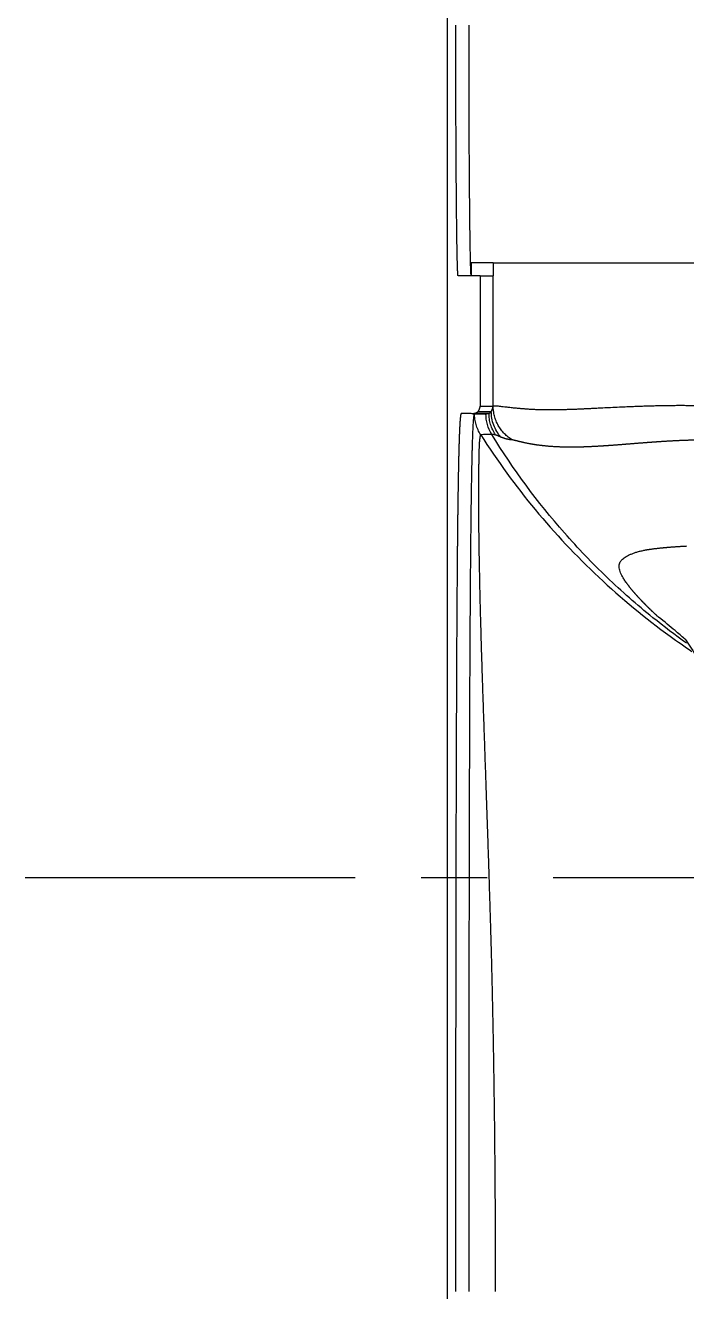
# Model space of a CAD drawing. Extents: x 0 to 1354, y 0 to 992.
# Drawn here: x 298.12 to 323.18, y 348.17 to 396.17 of the extents above; entities that cross this region are included whole.
import ezdxf

# ---------------------------------------------------------------- set-up
doc = ezdxf.new("R2010")
doc.units = 0
doc.header["$LTSCALE"] = 10
doc.header["$MEASUREMENT"] = 0
doc.linetypes.add('CENTER', pattern=[2, 1.25, -0.25, 0.25, -0.25])
doc.layers.add('1', color=7, linetype='CONTINUOUS')
doc.layers.add('W', color=7, linetype='CONTINUOUS')

msp = doc.modelspace()

# ---------------------------------------------------------------- linework, layer by layer
at = {"layer": '1', "color": 7, "linetype": 'Continuous', "lineweight": -3}
for p, q in [((314.115, 281.168), (314.115, 421.168)), ((315.849, 387.168), (315.019, 387.168)), ((315.019, 387.168), (315.019, 386.668)), ((315.849, 387.168), (323.791, 387.168)), ((315.849, 387.168), (315.849, 386.668)), ((315.349, 386.668), (314.519, 386.668)), ((315.349, 386.668), (315.849, 386.668)), ((315.349, 386.668), (315.349, 381.734)), ((315.081, 381.447), (315.581, 381.447))]:
    msp.add_line(p, q, dxfattribs=at)
for points, degree, knots in [([(314.519, 386.668), (314.51, 386.668), (314.494, 387.017), (314.478, 387.704), (314.471, 388.204), (314.464, 388.711), (314.458, 389.36), (314.452, 390.011), (314.447, 390.779), (314.442, 391.563), (314.438, 392.437), (314.435, 393.314), (314.433, 394.248), (314.431, 395.198), (314.431, 396.168)], 2, [0, 0, 0, 0.125, 0.25, 0.375, 0.375, 0.5, 0.5, 0.625, 0.625, 0.75, 0.75, 0.875, 0.875, 1, 1, 1]), ([(314.995, 387.036), (314.995, 387.043), (314.994, 387.05), (314.991, 387.144), (314.989, 387.245), (314.981, 387.59), (314.976, 387.871), (314.969, 388.371), (314.966, 388.55), (314.962, 388.936), (314.96, 389.143), (314.954, 389.792), (314.95, 390.265), (314.943, 391.294), (314.94, 391.856), (314.936, 393.017), (314.934, 393.62), (314.932, 394.561), (314.932, 394.881), (314.931, 395.522), (314.931, 395.844), (314.931, 396.168)], 3, [0, 0, 0, 0, 0.006607, 0.006607, 0.083022, 0.083022, 0.235851, 0.235851, 0.312266, 0.312266, 0.388681, 0.388681, 0.541511, 0.541511, 0.694341, 0.694341, 0.84717, 0.84717, 0.923585, 0.923585, 1, 1, 1, 1]), ([(315.019, 386.668), (315.013, 386.668), (315.008, 386.726), (315, 386.894), (314.997, 386.959), (314.995, 387.036)], 3, [0, 0, 0, 0, 0.68645, 0.68645, 1, 1, 1, 1]), ([(315.349, 381.734), (315.332, 381.659), (315.312, 381.608), (315.296, 381.565), (315.276, 381.534)], 2, [0, 0, 0, 0.5, 0.5, 1, 1, 1]), ([(315.776, 381.534), (315.796, 381.565), (315.812, 381.608), (315.832, 381.659), (315.849, 381.734)], 2, [0, 0, 0, 0.5, 0.5, 1, 1, 1]), ([(315.849, 381.734), (315.849, 381.734), (315.849, 381.735), (315.85, 381.737), (315.851, 381.738), (315.852, 381.74), (315.854, 381.741), (315.856, 381.742), (315.858, 381.743), (315.86, 381.744), (315.863, 381.745), (315.866, 381.746), (315.87, 381.747), (315.873, 381.747), (315.877, 381.748), (315.881, 381.749), (315.886, 381.749), (315.891, 381.749), (315.896, 381.75), (315.902, 381.75), (315.908, 381.75), (315.914, 381.75), (315.92, 381.75), (315.927, 381.749), (315.935, 381.749), (315.942, 381.749), (315.95, 381.748), (315.959, 381.748), (315.967, 381.747), (315.977, 381.747), (315.986, 381.746), (315.996, 381.745), (316.023, 381.742), (316.076, 381.736), (316.168, 381.725), (316.288, 381.711), (316.411, 381.696), (316.52, 381.684), (316.599, 381.675), (316.675, 381.668), (316.749, 381.661), (316.818, 381.654), (316.883, 381.649), (316.942, 381.644), (316.996, 381.639), (317.043, 381.636), (317.083, 381.633), (317.116, 381.63), (317.157, 381.627), (317.211, 381.624), (317.278, 381.62), (317.347, 381.617), (317.415, 381.613), (317.484, 381.611), (317.553, 381.608), (317.622, 381.606), (317.691, 381.604), (317.759, 381.603), (317.828, 381.601), (317.896, 381.601), (317.964, 381.6), (318.031, 381.6), (318.115, 381.6), (318.219, 381.601), (318.346, 381.604), (318.481, 381.607), (318.624, 381.611), (318.774, 381.616), (318.933, 381.621), (319.101, 381.628), (319.236, 381.634), (319.349, 381.64), (319.449, 381.645), (319.593, 381.652), (319.783, 381.661), (320.021, 381.673), (320.309, 381.687), (320.592, 381.7), (320.849, 381.711), (321.058, 381.72), (321.26, 381.728), (321.454, 381.735), (321.64, 381.742), (321.818, 381.747), (321.988, 381.752), (322.134, 381.755), (322.259, 381.757), (322.366, 381.759), (322.473, 381.761), (322.579, 381.762), (322.684, 381.763), (322.789, 381.764), (322.892, 381.764), (322.995, 381.764), (323.098, 381.764), (323.199, 381.763), (323.3, 381.762), (323.4, 381.761), (323.499, 381.76), (323.597, 381.758), (323.694, 381.756), (323.759, 381.754), (323.791, 381.754)], 3, [0, 0, 0, 0, 0.003699, 0.007421, 0.011166, 0.014935, 0.018726, 0.022541, 0.026379, 0.030241, 0.034125, 0.038033, 0.041964, 0.045919, 0.049897, 0.053898, 0.057922, 0.06197, 0.066041, 0.070136, 0.074253, 0.078395, 0.082559, 0.086747, 0.090959, 0.095194, 0.099452, 0.103733, 0.108039, 0.112367, 0.116719, 0.121095, 0.125494, 0.151559, 0.181026, 0.213895, 0.250167, 0.267123, 0.282885, 0.297453, 0.310827, 0.323006, 0.333992, 0.343783, 0.352381, 0.359784, 0.365993, 0.371008, 0.374828, 0.384863, 0.394731, 0.404432, 0.413967, 0.423336, 0.432538, 0.441574, 0.450443, 0.459147, 0.467684, 0.476055, 0.484261, 0.4923, 0.500173, 0.514009, 0.528366, 0.543245, 0.558645, 0.574568, 0.591013, 0.60798, 0.62547, 0.631152, 0.640871, 0.654626, 0.672417, 0.694244, 0.720108, 0.750006, 0.768427, 0.786032, 0.802824, 0.818801, 0.833963, 0.848311, 0.861846, 0.874566, 0.883048, 0.891445, 0.899755, 0.90798, 0.916119, 0.924172, 0.93214, 0.940021, 0.947818, 0.955528, 0.963154, 0.970693, 0.978148, 0.985517, 0.992801, 1, 1, 1, 1]), ([(316.571, 380.452), (316.518, 380.484), (316.467, 380.52), (316.368, 380.598), (316.32, 380.641), (316.23, 380.733), (316.188, 380.782), (316.11, 380.886), (316.074, 380.941), (316.009, 381.055), (315.981, 381.115), (315.932, 381.236), (315.912, 381.297), (315.88, 381.422), (315.868, 381.485), (315.852, 381.61), (315.849, 381.672), (315.849, 381.734)], 3, [0, 0, 0, 0, 0.125, 0.125, 0.25, 0.25, 0.375, 0.375, 0.5, 0.5, 0.625, 0.625, 0.75, 0.75, 0.875, 0.875, 1, 1, 1, 1]), ([(314.639, 381.455), (314.632, 381.456), (314.618, 381.419), (314.612, 381.378), (314.598, 381.291), (314.586, 381.098), (314.572, 380.887), (314.56, 380.543), (314.547, 380.172), (314.535, 379.64), (314.529, 379.363), (314.523, 379.033), (314.517, 378.698), (314.511, 378.311), (314.505, 377.918), (314.5, 377.475), (314.495, 377.024), (314.485, 376.027), (314.481, 375.463), (314.476, 374.913), (314.472, 374.304), (314.468, 373.71), (314.464, 373.063), (314.461, 372.433), (314.458, 371.758), (314.452, 370.466), (314.447, 369.018), (314.442, 367.667), (314.438, 366.158), (314.435, 364.772), (314.432, 363.214), (314.43, 361.822), (314.428, 360.225), (314.426, 358.766), (314.425, 357.222), (314.424, 355.765), (314.423, 354.21), (314.423, 352.761), (314.422, 351.191), (314.422, 349.758), (314.422, 348.168)], 2, [0, 0, 0, 0.03125, 0.0625, 0.0625, 0.125, 0.125, 0.1875, 0.1875, 0.25, 0.25, 0.28125, 0.28125, 0.3125, 0.3125, 0.34375, 0.34375, 0.375, 0.40625, 0.40625, 0.4375, 0.4375, 0.46875, 0.46875, 0.5, 0.5, 0.5625, 0.5625, 0.625, 0.625, 0.6875, 0.6875, 0.75, 0.75, 0.8125, 0.8125, 0.875, 0.875, 0.9375, 0.9375, 1, 1, 1]), ([(315.139, 381.455), (315.138, 381.455), (315.137, 381.455), (315.136, 381.455), (315.135, 381.454), (315.134, 381.453), (315.133, 381.452), (315.131, 381.451), (315.13, 381.449), (315.129, 381.446), (315.127, 381.443), (315.126, 381.44), (315.125, 381.436), (315.122, 381.427), (315.116, 381.405), (315.108, 381.356), (315.1, 381.286), (315.093, 381.199), (315.086, 381.099), (315.078, 380.976), (315.071, 380.828), (315.064, 380.654), (315.057, 380.466), (315.052, 380.314), (315.048, 380.186), (315.045, 380.063), (315.041, 379.921), (315.038, 379.781), (315.035, 379.662), (315.033, 379.558), (315.031, 379.455), (315.028, 379.318), (315.025, 379.143), (315.021, 378.913), (315.016, 378.631), (315.011, 378.306), (315.006, 377.962), (315.002, 377.639), (314.999, 377.343), (314.996, 377.079), (314.993, 376.844), (314.991, 376.63), (314.989, 376.431), (314.987, 376.194), (314.983, 375.819), (314.98, 375.409), (314.976, 374.921), (314.973, 374.475), (314.97, 373.988), (314.967, 373.457), (314.963, 372.885), (314.96, 372.294), (314.958, 371.846), (314.956, 371.445), (314.954, 370.931), (314.951, 370.304), (314.949, 369.667), (314.947, 369.132), (314.945, 368.596), (314.944, 368.056), (314.942, 367.509), (314.941, 367.048), (314.94, 366.586), (314.938, 366.035), (314.937, 365.484), (314.936, 364.984), (314.935, 364.588), (314.934, 364.074), (314.933, 363.441), (314.932, 362.689), (314.93, 361.816), (314.929, 360.824), (314.927, 359.711), (314.927, 358.811), (314.926, 358.163), (314.926, 357.808), (314.925, 357.453), (314.925, 357.097), (314.925, 356.742), (314.924, 356.386), (314.924, 356.03), (314.924, 355.674), (314.924, 355.318), (314.924, 354.962), (314.923, 354.605), (314.923, 354.249), (314.923, 353.892), (314.923, 353.535), (314.923, 353.178), (314.923, 352.821), (314.923, 352.463), (314.922, 352.106), (314.922, 351.748), (314.922, 351.391), (314.922, 351.033), (314.922, 350.675), (314.922, 350.317), (314.922, 349.959), (314.922, 349.601), (314.922, 349.243), (314.922, 348.884), (314.922, 348.526), (314.922, 348.287), (314.922, 348.168)], 3, [0, 0, 0, 0, 0.002724, 0.005498, 0.00832, 0.011192, 0.014112, 0.017082, 0.0201, 0.023167, 0.026283, 0.029448, 0.032661, 0.035924, 0.050811, 0.071873, 0.092784, 0.10776, 0.126223, 0.143532, 0.159326, 0.179178, 0.196428, 0.208289, 0.214739, 0.224509, 0.233696, 0.2423, 0.250319, 0.254319, 0.259894, 0.267041, 0.275756, 0.286034, 0.299616, 0.313074, 0.326413, 0.339641, 0.34854, 0.357446, 0.366361, 0.371557, 0.377743, 0.384908, 0.393047, 0.410973, 0.419828, 0.433217, 0.446691, 0.457656, 0.473579, 0.489131, 0.500411, 0.505341, 0.517268, 0.536152, 0.548286, 0.560216, 0.571949, 0.583855, 0.595769, 0.607693, 0.613813, 0.625664, 0.643251, 0.649178, 0.657591, 0.668489, 0.68187, 0.697727, 0.716052, 0.736828, 0.760032, 0.785685, 0.793064, 0.800442, 0.807821, 0.815199, 0.822578, 0.829957, 0.837336, 0.844716, 0.852097, 0.859479, 0.866862, 0.874246, 0.881631, 0.889017, 0.896405, 0.903795, 0.911185, 0.918578, 0.925971, 0.933367, 0.940764, 0.948163, 0.955563, 0.962965, 0.970369, 0.977774, 0.985181, 0.99259, 1, 1, 1, 1]), ([(315.188, 381.464), (315.161, 381.454), (315.13, 381.45), (315.107, 381.447), (315.081, 381.447)], 2, [0, 0, 0, 0.541301, 0.541301, 1, 1, 1]), ([(315.373, 380.651), (315.335, 380.71), (315.301, 380.772), (315.243, 380.901), (315.218, 380.968), (315.178, 381.105), (315.163, 381.175), (315.143, 381.315), (315.139, 381.386), (315.139, 381.455)], 3, [0, 0, 0, 0, 0.25, 0.25, 0.5, 0.5, 0.75, 0.75, 1, 1, 1, 1]), ([(315.276, 381.534), (315.256, 381.504), (315.232, 381.487), (315.222, 381.479), (315.21, 381.474), (315.201, 381.469), (315.188, 381.464)], 2, [0, 0, 0, 0.5, 0.5, 0.75, 0.75, 1, 1, 1]), ([(315.793, 380.663), (315.721, 380.78), (315.666, 380.907), (315.591, 381.172), (315.572, 381.309), (315.572, 381.447)], 3, [0, 0, 0, 0, 0.5, 0.5, 1, 1, 1, 1]), ([(315.581, 381.447), (315.607, 381.447), (315.63, 381.45), (315.661, 381.454), (315.688, 381.464)], 2, [0, 0, 0, 0.458699, 0.458699, 1, 1, 1]), ([(315.688, 381.464), (315.701, 381.469), (315.71, 381.474), (315.722, 381.479), (315.732, 381.487), (315.756, 381.504), (315.776, 381.534)], 2, [0, 0, 0, 0.25, 0.25, 0.5, 0.5, 1, 1, 1]), ([(315.935, 380.64), (315.896, 380.7), (315.86, 380.763), (315.799, 380.895), (315.772, 380.964), (315.73, 381.104), (315.715, 381.176), (315.694, 381.32), (315.688, 381.393), (315.688, 381.464)], 3, [0, 0, 0, 0, 0.25, 0.25, 0.5, 0.5, 0.75, 0.75, 1, 1, 1, 1]), ([(316.135, 380.561), (316.079, 380.626), (316.027, 380.698), (315.938, 380.851), (315.899, 380.932), (315.837, 381.099), (315.814, 381.186), (315.783, 381.36), (315.776, 381.448), (315.776, 381.534)], 3, [0, 0, 0, 0, 0.25, 0.25, 0.5, 0.5, 0.75, 0.75, 1, 1, 1, 1]), ([(315.373, 380.651), (315.372, 380.651), (315.372, 380.651), (315.371, 380.651), (315.371, 380.651), (315.37, 380.65), (315.369, 380.65), (315.369, 380.649), (315.368, 380.649), (315.368, 380.648), (315.367, 380.647), (315.366, 380.647), (315.366, 380.646), (315.365, 380.645), (315.364, 380.644), (315.364, 380.642), (315.363, 380.641), (315.362, 380.64), (315.362, 380.638), (315.361, 380.637), (315.36, 380.635), (315.36, 380.633), (315.359, 380.631), (315.358, 380.629), (315.358, 380.627), (315.357, 380.625), (315.356, 380.623), (315.356, 380.62), (315.355, 380.618), (315.354, 380.615), (315.354, 380.613), (315.353, 380.61), (315.352, 380.607), (315.352, 380.604), (315.351, 380.601), (315.35, 380.597), (315.35, 380.594), (315.349, 380.591), (315.348, 380.587), (315.348, 380.583), (315.347, 380.579), (315.346, 380.576), (315.346, 380.571), (315.345, 380.567), (315.344, 380.563), (315.343, 380.559), (315.343, 380.554), (315.342, 380.549), (315.341, 380.545), (315.341, 380.54), (315.34, 380.535), (315.339, 380.53), (315.338, 380.524), (315.338, 380.519), (315.337, 380.514), (315.336, 380.508), (315.336, 380.502), (315.335, 380.496), (315.334, 380.49), (315.333, 380.484), (315.333, 380.478), (315.332, 380.471), (315.331, 380.465), (315.331, 380.458), (315.33, 380.451), (315.329, 380.444), (315.328, 380.437), (315.328, 380.43), (315.327, 380.423), (315.326, 380.415), (315.325, 380.408), (315.325, 380.4), (315.324, 380.392), (315.323, 380.384), (315.322, 380.375), (315.322, 380.367), (315.321, 380.359), (315.32, 380.35), (315.319, 380.341), (315.319, 380.332), (315.318, 380.323), (315.317, 380.316), (315.317, 380.308), (315.316, 380.299), (315.316, 380.285), (315.315, 380.266), (315.314, 380.241), (315.313, 380.21), (315.312, 380.172), (315.31, 380.126), (315.308, 380.071), (315.307, 380.006), (315.305, 379.93), (315.303, 379.841), (315.301, 379.737), (315.299, 379.616), (315.296, 379.477), (315.294, 379.315), (315.292, 379.129), (315.29, 378.943), (315.289, 378.766), (315.288, 378.608), (315.288, 378.441), (315.288, 378.266), (315.288, 378.082), (315.289, 377.889), (315.29, 377.687), (315.292, 377.476), (315.294, 377.256), (315.296, 377.027), (315.299, 376.788), (315.302, 376.541), (315.306, 376.286), (315.311, 376.022), (315.315, 375.749), (315.321, 375.468), (315.327, 375.179), (315.333, 374.882), (315.34, 374.578), (315.347, 374.266), (315.355, 373.948), (315.364, 373.624), (315.373, 373.294), (315.382, 372.957), (315.392, 372.615), (315.403, 372.269), (315.414, 371.917), (315.425, 371.561), (315.438, 371.179), (315.452, 370.776), (315.466, 370.351), (315.481, 369.931), (315.495, 369.514), (315.509, 369.103), (315.523, 368.696), (315.537, 368.294), (315.55, 367.899), (315.564, 367.51), (315.577, 367.126), (315.59, 366.75), (315.602, 366.38), (315.615, 366.017), (315.627, 365.661), (315.638, 365.312), (315.65, 364.97), (315.661, 364.636), (315.671, 364.31), (315.682, 363.991), (315.691, 363.679), (315.701, 363.375), (315.71, 363.079), (315.719, 362.791), (315.728, 362.511), (315.736, 362.238), (315.744, 361.973), (315.751, 361.717), (315.758, 361.468), (315.765, 361.227), (315.772, 360.994), (315.778, 360.77), (315.783, 360.553), (315.788, 360.344), (315.793, 360.144), (315.799, 359.914), (315.805, 359.652), (315.811, 359.353), (315.818, 359.051), (315.824, 358.748), (315.83, 358.442), (315.836, 358.133), (315.842, 357.823), (315.848, 357.51), (315.853, 357.194), (315.859, 356.876), (315.864, 356.556), (315.869, 356.234), (315.873, 355.909), (315.878, 355.582), (315.882, 355.252), (315.887, 354.92), (315.891, 354.586), (315.894, 354.249), (315.898, 353.91), (315.901, 353.569), (315.905, 353.225), (315.908, 352.879), (315.91, 352.531), (315.913, 352.18), (315.915, 351.827), (315.917, 351.471), (315.919, 351.114), (315.921, 350.754), (315.923, 350.391), (315.924, 350.026), (315.925, 349.659), (315.926, 349.29), (315.926, 348.918), (315.927, 348.543), (315.927, 348.293), (315.927, 348.168)], 3, [0, 0, 0, 0, 0.00156, 0.00312, 0.00468, 0.00624, 0.0078, 0.00936, 0.01092, 0.01248, 0.01404, 0.0156, 0.01716, 0.01872, 0.02028, 0.02184, 0.023399, 0.024959, 0.026519, 0.028078, 0.029638, 0.031197, 0.032757, 0.034316, 0.035875, 0.037434, 0.038994, 0.040553, 0.042112, 0.043671, 0.04523, 0.046788, 0.048347, 0.049906, 0.051464, 0.053023, 0.054581, 0.05614, 0.057698, 0.059256, 0.060814, 0.062372, 0.06393, 0.065488, 0.067046, 0.068604, 0.070162, 0.071719, 0.073277, 0.074834, 0.076391, 0.077949, 0.079506, 0.081063, 0.08262, 0.084177, 0.085734, 0.087291, 0.088847, 0.090404, 0.091961, 0.093517, 0.095074, 0.09663, 0.098186, 0.099743, 0.101299, 0.102855, 0.104411, 0.105967, 0.107523, 0.109079, 0.110635, 0.112191, 0.113747, 0.115302, 0.116858, 0.118414, 0.11997, 0.121525, 0.123081, 0.124637, 0.125291, 0.126685, 0.128818, 0.131691, 0.135302, 0.139652, 0.14474, 0.150566, 0.157129, 0.164428, 0.172461, 0.18123, 0.190733, 0.200968, 0.211934, 0.223628, 0.236047, 0.249192, 0.257739, 0.266285, 0.274831, 0.283375, 0.291917, 0.300458, 0.308997, 0.317536, 0.326078, 0.334623, 0.343169, 0.351717, 0.360266, 0.368816, 0.377367, 0.385922, 0.394484, 0.403052, 0.411627, 0.420208, 0.428794, 0.437385, 0.44598, 0.454583, 0.463194, 0.471814, 0.480441, 0.489076, 0.497719, 0.507858, 0.517822, 0.52761, 0.537224, 0.546663, 0.555927, 0.565015, 0.573926, 0.582661, 0.591219, 0.599602, 0.607808, 0.615838, 0.623691, 0.631367, 0.638864, 0.646185, 0.653328, 0.660294, 0.667083, 0.673696, 0.680132, 0.686392, 0.692476, 0.698384, 0.704115, 0.70967, 0.715048, 0.720251, 0.725277, 0.730126, 0.7348, 0.739296, 0.743617, 0.747761, 0.754145, 0.760577, 0.767056, 0.773582, 0.780156, 0.786777, 0.793447, 0.800164, 0.80693, 0.813743, 0.820605, 0.827516, 0.834475, 0.841483, 0.848539, 0.855645, 0.862799, 0.870003, 0.877255, 0.884557, 0.891907, 0.899306, 0.906754, 0.914251, 0.921797, 0.929393, 0.937039, 0.944734, 0.952479, 0.960274, 0.968119, 0.976014, 0.983959, 0.991954, 1, 1, 1, 1]), ([(315.373, 380.651), (316.001, 379.661), (316.693, 378.712), (318.188, 376.906), (318.993, 376.05), (320.703, 374.446), (321.609, 373.698), (322.827, 372.814), (323.1, 372.623), (323.376, 372.437)], 3, [0, 0, 0, 0, 0.304507, 0.304507, 0.609013, 0.609013, 0.91352, 0.91352, 1, 1, 1, 1]), ([(315.935, 380.64), (315.933, 380.64), (315.928, 380.642), (315.921, 380.644), (315.913, 380.646), (315.906, 380.648), (315.899, 380.65), (315.892, 380.651), (315.885, 380.653), (315.878, 380.654), (315.87, 380.656), (315.863, 380.657), (315.854, 380.659), (315.843, 380.66), (315.83, 380.661), (315.817, 380.662), (315.805, 380.663), (315.797, 380.663), (315.793, 380.663)], 3, [0, 0, 0, 0, 0.040892, 0.082696, 0.125413, 0.169042, 0.213583, 0.259037, 0.305405, 0.352685, 0.400879, 0.449987, 0.500009, 0.597493, 0.696232, 0.796228, 0.897483, 1, 1, 1, 1]), ([(323.174, 372.745), (322.739, 373.055), (322.314, 373.379), (321.295, 374.201), (320.713, 374.713), (319.596, 375.785), (319.06, 376.346), (317.526, 378.091), (316.603, 379.342), (315.793, 380.663)], 3, [0, 0, 0, 0, 0.147099, 0.147099, 0.360324, 0.360324, 0.573549, 0.573549, 1, 1, 1, 1]), ([(316.135, 380.561), (316.132, 380.562), (316.127, 380.564), (316.119, 380.567), (316.111, 380.571), (316.103, 380.574), (316.096, 380.577), (316.088, 380.58), (316.081, 380.583), (316.074, 380.587), (316.067, 380.59), (316.06, 380.593), (316.053, 380.596), (316.046, 380.598), (316.039, 380.601), (316.033, 380.604), (316.026, 380.607), (316.02, 380.609), (316.011, 380.613), (315.998, 380.618), (315.982, 380.624), (315.967, 380.63), (315.951, 380.635), (315.941, 380.638), (315.935, 380.64)], 3, [0, 0, 0, 0, 0.02602, 0.052465, 0.079334, 0.106628, 0.134348, 0.162493, 0.191062, 0.220055, 0.249474, 0.279316, 0.309584, 0.340275, 0.371392, 0.402932, 0.434897, 0.467287, 0.5001, 0.586135, 0.679142, 0.779122, 0.886074, 1, 1, 1, 1]), ([(316.571, 380.452), (316.566, 380.453), (316.557, 380.453), (316.544, 380.454), (316.531, 380.455), (316.518, 380.457), (316.505, 380.458), (316.493, 380.46), (316.48, 380.461), (316.468, 380.463), (316.457, 380.465), (316.445, 380.467), (316.433, 380.469), (316.422, 380.471), (316.411, 380.473), (316.4, 380.475), (316.389, 380.478), (316.379, 380.48), (316.368, 380.482), (316.358, 380.485), (316.348, 380.487), (316.339, 380.49), (316.329, 380.492), (316.319, 380.495), (316.31, 380.498), (316.297, 380.501), (316.28, 380.507), (316.26, 380.513), (316.24, 380.52), (316.221, 380.527), (316.202, 380.534), (316.185, 380.54), (316.167, 380.547), (316.151, 380.554), (316.14, 380.558), (316.135, 380.561)], 3, [0, 0, 0, 0, 0.020211, 0.040477, 0.060799, 0.081178, 0.101611, 0.122101, 0.142646, 0.163247, 0.183904, 0.204616, 0.225383, 0.246206, 0.267084, 0.288018, 0.309007, 0.33005, 0.351149, 0.372303, 0.393512, 0.414775, 0.436093, 0.457466, 0.478893, 0.500375, 0.551857, 0.60435, 0.657852, 0.71236, 0.767876, 0.824398, 0.881925, 0.940459, 1, 1, 1, 1]), ([(323.939, 380.45), (323.925, 380.45), (323.895, 380.45), (323.851, 380.45), (323.807, 380.449), (323.763, 380.449), (323.719, 380.448), (323.675, 380.448), (323.632, 380.447), (323.588, 380.446), (323.545, 380.446), (323.501, 380.445), (323.458, 380.444), (323.415, 380.443), (323.371, 380.442), (323.328, 380.44), (323.285, 380.439), (323.243, 380.438), (323.2, 380.436), (323.157, 380.435), (323.115, 380.433), (323.072, 380.432), (323.03, 380.43), (322.987, 380.428), (322.945, 380.426), (322.903, 380.425), (322.861, 380.423), (322.819, 380.421), (322.777, 380.419), (322.735, 380.417), (322.694, 380.415), (322.652, 380.412), (322.611, 380.41), (322.569, 380.408), (322.528, 380.406), (322.487, 380.403), (322.446, 380.401), (322.405, 380.398), (322.364, 380.396), (322.323, 380.393), (322.282, 380.391), (322.242, 380.388), (322.201, 380.386), (322.161, 380.383), (322.12, 380.38), (322.08, 380.377), (322.04, 380.375), (322, 380.372), (321.96, 380.369), (321.92, 380.366), (321.88, 380.363), (321.84, 380.361), (321.801, 380.358), (321.761, 380.355), (321.722, 380.352), (321.682, 380.349), (321.643, 380.346), (321.604, 380.343), (321.565, 380.34), (321.526, 380.337), (321.487, 380.334), (321.448, 380.331), (321.41, 380.328), (321.371, 380.325), (321.333, 380.322), (321.294, 380.319), (321.256, 380.316), (321.218, 380.313), (321.18, 380.31), (321.142, 380.307), (321.104, 380.304), (321.066, 380.301), (321.028, 380.298), (320.99, 380.295), (320.953, 380.292), (320.915, 380.289), (320.878, 380.286), (320.841, 380.283), (320.803, 380.28), (320.766, 380.277), (320.729, 380.274), (320.693, 380.271), (320.656, 380.268), (320.619, 380.265), (320.582, 380.262), (320.546, 380.26), (320.509, 380.257), (320.473, 380.254), (320.437, 380.251), (320.401, 380.249), (320.365, 380.246), (320.329, 380.243), (320.293, 380.241), (320.257, 380.238), (320.222, 380.236), (320.186, 380.233), (320.151, 380.231), (320.115, 380.228), (320.08, 380.226), (320.045, 380.224), (320.01, 380.221), (319.975, 380.219), (319.94, 380.217), (319.905, 380.215), (319.87, 380.213), (319.836, 380.211), (319.801, 380.209), (319.767, 380.207), (319.733, 380.205), (319.699, 380.203), (319.664, 380.201), (319.631, 380.199), (319.597, 380.198), (319.563, 380.196), (319.529, 380.194), (319.496, 380.193), (319.462, 380.191), (319.429, 380.19), (319.395, 380.189), (319.362, 380.187), (319.329, 380.186), (319.296, 380.185), (319.263, 380.184), (319.23, 380.183), (319.198, 380.182), (319.165, 380.181), (319.133, 380.18), (319.1, 380.18), (319.068, 380.179), (319.036, 380.178), (319.004, 380.178), (318.972, 380.177), (318.94, 380.177), (318.897, 380.177), (318.844, 380.176), (318.78, 380.176), (318.717, 380.177), (318.655, 380.177), (318.594, 380.178), (318.534, 380.179), (318.475, 380.181), (318.417, 380.183), (318.359, 380.185), (318.303, 380.187), (318.248, 380.19), (318.193, 380.193), (318.14, 380.196), (318.087, 380.199), (318.035, 380.203), (317.984, 380.207), (317.935, 380.211), (317.886, 380.215), (317.838, 380.22), (317.79, 380.225), (317.744, 380.23), (317.699, 380.235), (317.654, 380.24), (317.611, 380.245), (317.568, 380.251), (317.526, 380.256), (317.486, 380.262), (317.446, 380.268), (317.407, 380.274), (317.368, 380.28), (317.331, 380.286), (317.295, 380.293), (317.259, 380.299), (317.225, 380.305), (317.191, 380.312), (317.158, 380.318), (317.126, 380.324), (317.095, 380.331), (317.065, 380.337), (317.035, 380.343), (317.007, 380.35), (316.979, 380.356), (316.952, 380.362), (316.927, 380.368), (316.901, 380.374), (316.877, 380.38), (316.854, 380.386), (316.831, 380.391), (316.81, 380.397), (316.789, 380.402), (316.769, 380.407), (316.75, 380.412), (316.732, 380.417), (316.714, 380.421), (316.698, 380.426), (316.682, 380.43), (316.667, 380.433), (316.653, 380.437), (316.64, 380.44), (316.628, 380.443), (316.616, 380.445), (316.605, 380.447), (316.595, 380.449), (316.586, 380.451), (316.578, 380.452), (316.573, 380.452), (316.571, 380.452)], 3, [0, 0, 0, 0, 0.003691, 0.00738, 0.011066, 0.014751, 0.018434, 0.022115, 0.025794, 0.029471, 0.033147, 0.036822, 0.040495, 0.044167, 0.047838, 0.051508, 0.055176, 0.058844, 0.062511, 0.066178, 0.069844, 0.073509, 0.077174, 0.080839, 0.084503, 0.088168, 0.091832, 0.095496, 0.099161, 0.102826, 0.106491, 0.110156, 0.113822, 0.117488, 0.121155, 0.124823, 0.128492, 0.132161, 0.135831, 0.139503, 0.143175, 0.146849, 0.150524, 0.154201, 0.157879, 0.161558, 0.165239, 0.168922, 0.172607, 0.176293, 0.179981, 0.183671, 0.187364, 0.191058, 0.194755, 0.198454, 0.202155, 0.205859, 0.209565, 0.213274, 0.216985, 0.2207, 0.224417, 0.228136, 0.231859, 0.235585, 0.239314, 0.243046, 0.246781, 0.25052, 0.254262, 0.258007, 0.261756, 0.265508, 0.269264, 0.273024, 0.276788, 0.280555, 0.284326, 0.288101, 0.291881, 0.295664, 0.299452, 0.303243, 0.307039, 0.31084, 0.314645, 0.318454, 0.322268, 0.326087, 0.32991, 0.333738, 0.337571, 0.341409, 0.345252, 0.3491, 0.352953, 0.356811, 0.360674, 0.364543, 0.368417, 0.372296, 0.376181, 0.380072, 0.383968, 0.387869, 0.391777, 0.39569, 0.399609, 0.403534, 0.407465, 0.411402, 0.415346, 0.419295, 0.423251, 0.427213, 0.431181, 0.435156, 0.439137, 0.443125, 0.447119, 0.45112, 0.455128, 0.459143, 0.463164, 0.467193, 0.471228, 0.475271, 0.47932, 0.483377, 0.487441, 0.491513, 0.495591, 0.499677, 0.508062, 0.516414, 0.524733, 0.533021, 0.541276, 0.5495, 0.557693, 0.565855, 0.573988, 0.58209, 0.590163, 0.598208, 0.606223, 0.614211, 0.62217, 0.630102, 0.638008, 0.645886, 0.653738, 0.661565, 0.669365, 0.677141, 0.684892, 0.692618, 0.700321, 0.707999, 0.715655, 0.723287, 0.730897, 0.738485, 0.746051, 0.753595, 0.761118, 0.76862, 0.776102, 0.783563, 0.791005, 0.798428, 0.805831, 0.813216, 0.820583, 0.827931, 0.835262, 0.842576, 0.849873, 0.857154, 0.864419, 0.871668, 0.878901, 0.88612, 0.893325, 0.900516, 0.907693, 0.914857, 0.922009, 0.929148, 0.936276, 0.943393, 0.9505, 0.957596, 0.964683, 0.971762, 0.978832, 0.985895, 0.99295, 1, 1, 1, 1]), ([(322.11, 373.735), (322.102, 373.743), (322.086, 373.757), (322.063, 373.778), (322.04, 373.799), (322.018, 373.82), (321.995, 373.841), (321.973, 373.862), (321.951, 373.882), (321.929, 373.903), (321.907, 373.924), (321.885, 373.944), (321.864, 373.964), (321.843, 373.985), (321.822, 374.005), (321.801, 374.025), (321.78, 374.045), (321.76, 374.065), (321.74, 374.085), (321.72, 374.104), (321.7, 374.124), (321.68, 374.144), (321.66, 374.163), (321.641, 374.182), (321.622, 374.202), (321.603, 374.221), (321.584, 374.24), (321.566, 374.259), (321.547, 374.278), (321.529, 374.296), (321.511, 374.315), (321.493, 374.333), (321.476, 374.352), (321.458, 374.37), (321.441, 374.389), (321.424, 374.407), (321.407, 374.425), (321.39, 374.443), (321.373, 374.461), (321.357, 374.478), (321.341, 374.496), (321.325, 374.514), (321.309, 374.531), (321.293, 374.549), (321.278, 374.566), (321.262, 374.583), (321.247, 374.6), (321.232, 374.617), (321.218, 374.634), (321.203, 374.651), (321.189, 374.667), (321.174, 374.684), (321.16, 374.701), (321.147, 374.717), (321.133, 374.733), (321.119, 374.749), (321.106, 374.766), (321.093, 374.781), (321.08, 374.797), (321.067, 374.813), (321.054, 374.829), (321.042, 374.844), (321.03, 374.86), (321.018, 374.875), (321.006, 374.891), (320.994, 374.906), (320.982, 374.921), (320.971, 374.936), (320.96, 374.951), (320.949, 374.965), (320.938, 374.98), (320.927, 374.995), (320.917, 375.009), (320.906, 375.024), (320.896, 375.038), (320.886, 375.052), (320.849, 375.105), (320.791, 375.193), (320.724, 375.31), (320.673, 375.417), (320.638, 375.514), (320.618, 375.603), (320.615, 375.684), (320.628, 375.759), (320.656, 375.824), (320.696, 375.882), (320.747, 375.934), (320.81, 375.985), (320.886, 376.033), (320.975, 376.081), (321.077, 376.128), (321.192, 376.172), (321.316, 376.212), (321.45, 376.247), (321.558, 376.27), (321.632, 376.284), (321.666, 376.29), (321.701, 376.296), (321.737, 376.301), (321.773, 376.307), (321.81, 376.313), (321.848, 376.318), (321.886, 376.323), (321.925, 376.329), (321.964, 376.334), (322.005, 376.339), (322.046, 376.343), (322.087, 376.348), (322.13, 376.353), (322.173, 376.358), (322.217, 376.362), (322.261, 376.366), (322.306, 376.371), (322.352, 376.375), (322.398, 376.379), (322.445, 376.383), (322.493, 376.387), (322.542, 376.391), (322.591, 376.395), (322.641, 376.399), (322.691, 376.403), (322.743, 376.406), (322.795, 376.41), (322.847, 376.413), (322.901, 376.417), (322.955, 376.42), (323.009, 376.424), (323.065, 376.427), (323.121, 376.43), (323.159, 376.432), (323.178, 376.433)], 3, [0, 0, 0, 0, 0.003673, 0.007346, 0.011017, 0.014686, 0.018355, 0.022022, 0.025689, 0.029354, 0.033018, 0.036682, 0.040344, 0.044006, 0.047667, 0.051327, 0.054986, 0.058645, 0.062303, 0.06596, 0.069617, 0.073273, 0.076929, 0.080585, 0.08424, 0.087894, 0.091549, 0.095203, 0.098857, 0.102511, 0.106164, 0.109818, 0.113471, 0.117125, 0.120778, 0.124432, 0.128086, 0.13174, 0.135394, 0.139048, 0.142703, 0.146358, 0.150014, 0.15367, 0.157326, 0.160983, 0.164641, 0.168299, 0.171958, 0.175617, 0.179278, 0.182939, 0.186601, 0.190264, 0.193928, 0.197593, 0.201259, 0.204926, 0.208594, 0.212263, 0.215934, 0.219606, 0.223279, 0.226954, 0.23063, 0.234307, 0.237986, 0.241667, 0.245349, 0.249033, 0.252718, 0.256405, 0.260095, 0.263785, 0.267478, 0.271173, 0.27487, 0.309307, 0.343418, 0.377245, 0.410831, 0.444218, 0.477441, 0.510537, 0.543533, 0.571809, 0.600116, 0.628465, 0.656859, 0.685314, 0.714837, 0.743119, 0.770198, 0.796099, 0.820845, 0.82624, 0.831616, 0.836973, 0.842312, 0.847633, 0.852936, 0.858221, 0.863489, 0.868739, 0.873972, 0.879188, 0.884388, 0.88957, 0.894737, 0.899888, 0.905022, 0.910142, 0.915247, 0.920336, 0.925411, 0.930472, 0.93552, 0.940553, 0.945573, 0.95058, 0.955574, 0.960556, 0.965526, 0.970484, 0.97543, 0.980366, 0.98529, 0.990203, 0.995107, 1, 1, 1, 1]), ([(323.098, 372.915), (322.986, 373.016), (322.869, 373.119), (322.551, 373.388), (322.34, 373.558), (322.11, 373.735)], 3, [0, 0, 0, 0, 0.389965, 0.389965, 1, 1, 1, 1]), ([(323.08, 372.933), (323.126, 372.889), (323.234, 372.747), (323.449, 372.413), (323.691, 371.95), (323.943, 371.341), (324.194, 370.511), (324.381, 369.493), (324.492, 368.321), (324.517, 366.992), (324.52, 366.003), (324.51, 365.452)], 3, [0, 0, 0, 0, 0.1435, 0.271072, 0.384426, 0.487578, 0.586284, 0.691164, 0.77358, 0.876086, 1, 1, 1, 1])]:
    msp.add_open_spline(points, degree=degree, knots=knots, dxfattribs=at)
for points, degree in [([(315.849, 386.168), (315.849, 386.668)], 1), ([(315.849, 381.734), (315.849, 386.168)], 1), ([(315.349, 381.734), (315.849, 381.734)], 1), ([(315.072, 381.447), (314.639, 381.455)], 1), ([(315.188, 381.464), (315.688, 381.464)], 1), ([(315.276, 381.534), (315.776, 381.534)], 1), ([(315.793, 380.663), (315.653, 380.659), (315.513, 380.655), (315.373, 380.651)], 3)]:
    msp.add_open_spline(points, degree=degree, dxfattribs=at)
at = {"layer": 'W', "color": 1, "linetype": 'CENTER', "lineweight": -3}
msp.add_line((298.121, 363.868), (396.04, 363.868), dxfattribs=at)

doc.saveas('drawing.dxf')
